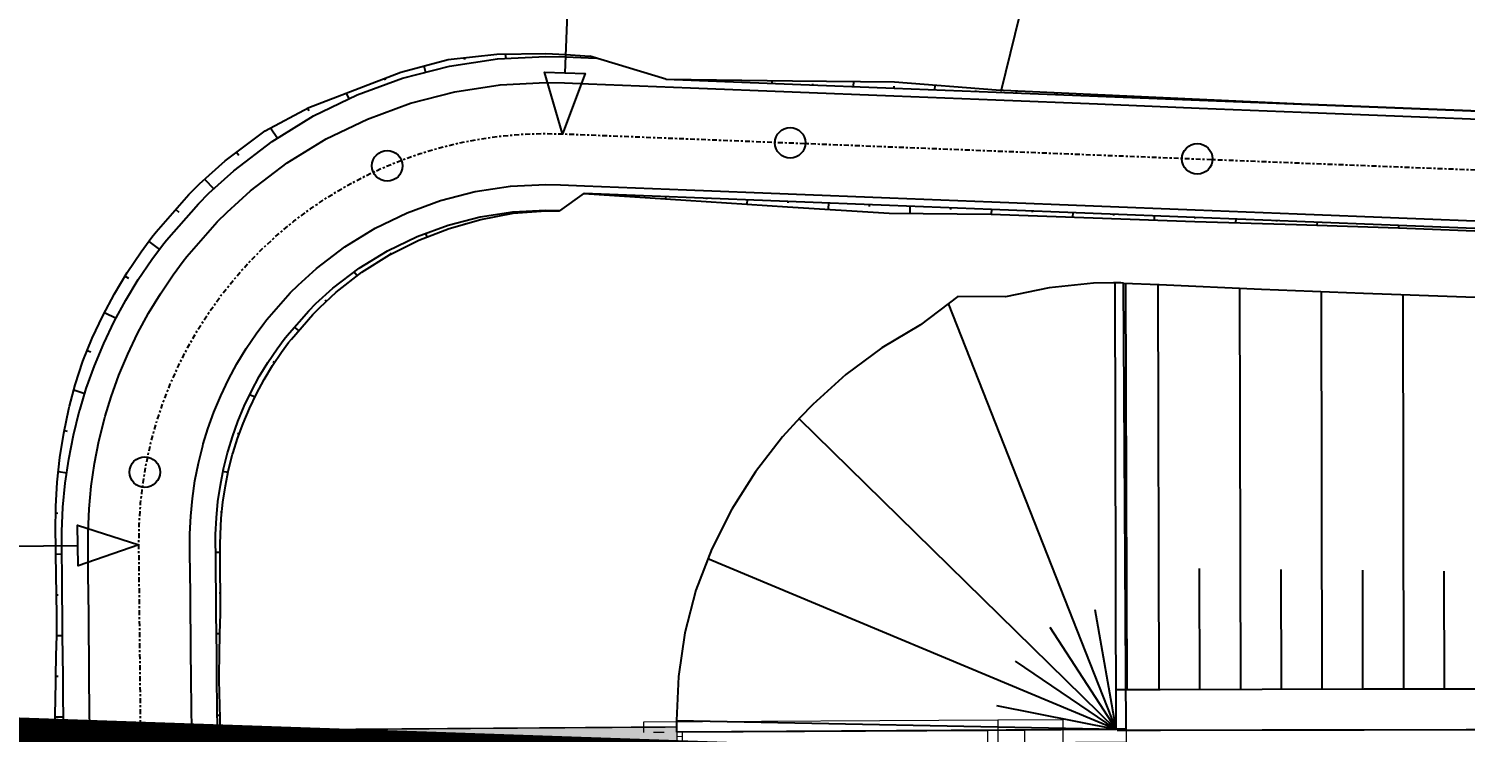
# Model space of a CAD drawing. Header units: metres. Extents: x -4 to 509425, y 7549 to 4732445.
# Drawn here: x 480648.6 to 480719.1, y 4719352.2 to 4719386.7 of the extents above; entities that cross this region are included whole.
import ezdxf
from ezdxf import colors
from ezdxf.entities.mleader import LeaderData, LeaderLine
from ezdxf.math import Vec2, Vec3

# ---------------------------------------------------------------- set-up
doc = ezdxf.new("R2010")
doc.units = ezdxf.units.M
doc.header["$LTSCALE"] = 0.01
doc.header["$MEASUREMENT"] = 0
doc.linetypes.add('322308300149-PRV-PLA-PT-URB-220600-XREF_VIALES_1000$0$ACAD_ISO04W100', pattern=[30, 24, -3, 0, -3])
for name, color, linetype in [('----tav posible trazado', 50, 'Continuous'), ('322308300149-PRV-PLA-PT-EST-221000-XREF_ESTRUC_1000$0$C-XREF', 7, 'Continuous'), ('322308300149-PRV-PLA-PT-TRA-220201-XREF_PLANTA_1000$0$C-RAIL-EXPL', 7, 'Continuous'), ('322308300149-PRV-PLA-PT-URB-220600-XREF_VIALES_1000$0$C-ROAD-LANE', 4, 'Continuous'), ('322308300149-PRV-PLA-PT-URB-220600-XREF_VIALES_1000$0$C-ROAD-TEXT-INFO-H030 CE-MI-214_5', 6, 'Continuous'), ('322308300149-PRV-PLA-PT-URB-220600-XREF_VIALES_1000$0$G-ANNO-TEXT-01', 2, 'Continuous'), ('322308300149-PRV-PLA-PT-URB-220603-XREF_TXT_VIALES_1000$0$G-ANNO-TEXT-CAMINOS', 2, 'Continuous')]:
    doc.layers.add(name, color=color, linetype=linetype)
for name, color, linetype, lineweight in [('322308300149-PRV-PLA-PT-EST-221000-XREF_ESTRUC_1000$0$A-GENM', 9, 'Continuous', 9), ('322308300149-PRV-PLA-PT-EST-221000-XREF_ESTRUC_1000$0$A-WALL', 9, 'Continuous', 9), ('322308300149-PRV-PLA-PT-EST-221000-XREF_ESTRUC_1000$0$S-BRDG-ABUT', 9, 'Continuous', 9), ('322308300149-PRV-PLA-PT-EST-221000-XREF_ESTRUC_1000$0$S-FNDN', 9, 'Continuous', 9), ('322308300149-PRV-PLA-PT-EST-221000-XREF_ESTRUC_1000$0$S-FNDN-HDLN', 9, 'Continuous', 9)]:
    doc.layers.add(name, color=color, linetype=linetype, lineweight=lineweight)
for name, color, linetype, lineweight, true_color in [('322308300149-PRV-PLA-PT-EST-221000-XREF_ESTRUC_1000$0$C-RAIL-HACH-VIADUCT', 7, 'Continuous', 9, 0xd6d6d6), ('322308300149-PRV-PLA-PT-URB-220600-XREF_VIALES_1000$0$C-ROAD-SLOP-CUTT-CAMINOS', 7, 'Continuous', 13, 0xff1f1f), ('322308300149-PRV-PLA-PT-URB-220600-XREF_VIALES_1000$0$C-ROAD-SLOP-FILL-CAMINOS', 7, 'Continuous', 13, 0x2eb800)]:
    doc.layers.add(name, color=color, linetype=linetype, lineweight=lineweight, true_color=true_color)
for name, color, linetype, true_color in [('322308300149-PRV-PLA-PT-TRA-220201-XREF_PLANTA_1000$0$C-RAIL-SLOP-FILL', 7, 'Continuous', 0x2eb800), ('322308300149-PRV-PLA-PT-URB-220600-XREF_VIALES_1000$0$C-ROAD-CNTR-CAMINOS', 1, '322308300149-PRV-PLA-PT-URB-220600-XREF_VIALES_1000$0$ACAD_ISO04W100', 0xff0000), ('322308300149-PRV-PLA-PT-URB-220600-XREF_VIALES_1000$0$C-ROAD-TEXT-CNPK-CAMINOS-ENLACE', 1, 'Continuous', 0xff0000)]:
    doc.layers.add(name, color=color, linetype=linetype, true_color=true_color)
doc.styles.add('322308300149-PRV-PLA-PT-URB-220600-XREF_VIALES_1000$0$TYPSA_Arial_4.0mm', font='arial.ttf', dxfattribs={"height": 4})
doc.styles.add('322308300149-PRV-PLA-PT-URB-220603-XREF_TXT_VIALES_1000$0$TYPSA_Arial_4.0mm', font='arial.ttf', dxfattribs={"height": 4})

# ---------------------------------------------------------------- blocks, each defined once
blk = doc.blocks.new('322308300149-PRV-PLA-PT-EST-221000-XREF_ESTRUC_1000$0$Component_A-E-1-E-2 _0_ - Component_A-E-1-E-2 _0_-4894398-Planta 2D SE')
at = {"layer": '322308300149-PRV-PLA-PT-EST-221000-XREF_ESTRUC_1000$0$A-GENM'}
blk.add_open_spline([(13977.273, 3503.088), (14001.916, 3505.26), (14051.225, 3509.352), (14125.246, 3514.733), (14186.973, 3518.586), (14236.376, 3521.29), (14273.438, 3523.129), (14310.508, 3524.777), (14347.585, 3526.237), (14384.669, 3527.506), (14415.576, 3528.406), (14440.304, 3529.031), (14458.851, 3529.453), (14477.399, 3529.827), (14492.856, 3530.099), (14505.222, 3530.293), (14514.497, 3530.427), (14523.772, 3530.549), (14531.501, 3530.64), (14537.684, 3530.708), (14542.321, 3530.755), (14546.959, 3530.8), (14551.596, 3530.841), (14556.234, 3530.88), (14560.871, 3530.916), (14565.509, 3530.949), (14568.6, 3530.968), (14570.146, 3530.978)], degree=3, knots=[0, 0, 0, 0, 0.125, 0.25, 0.375, 0.4375, 0.5, 0.5625, 0.625, 0.6875, 0.75, 0.78125, 0.8125, 0.84375, 0.875, 0.890625, 0.90625, 0.921875, 0.9375, 0.945312, 0.953125, 0.960938, 0.96875, 0.976562, 0.984375, 0.992188, 1, 1, 1, 1], dxfattribs=at)
blk = doc.blocks.new('322308300149-PRV-PLA-PT-EST-221000-XREF_ESTRUC_1000$0$SOFISTiK_Generic_Abutment-MOVIL_ED2 - 15 metros-5294072-Planta 2D SE')
at = {"layer": '322308300149-PRV-PLA-PT-EST-221000-XREF_ESTRUC_1000$0$S-BRDG-ABUT'}
for p, q in [((-16.3, 7), (-16.3, 7.5)), ((1.1, 7.5), (-16.3, 7.5)), ((1.1, 7.001), (1.1, 7.5)), ((-22.6, 6.4), (-22.6, 7)), ((-17.6, 7), (-22.6, 7)), ((-22.6, 6.4), (-17.6, 6.4)), ((-16.3, -6.4), (-16.3, 6.4)), ((-0.8, 7), (-15.8, 7)), ((-15.8, 7), (-15.8, 0)), ((-0.8, 7), (-15.8, 7)), ((-15.8, 7), (-15.8, 0)), ((-0.549, 7), (-0.8, 7)), ((-0.8, 0), (-0.8, 7)), ((-0.8, 0), (-0.8, 7)), ((-0.8, 6.8), (-0.549, 6.8)), ((-0.8, 6.4), (-0.55, 6.4)), ((-0.55, 6.4), (-0.8, 6.4)), ((-0.8, 0), (-15.8, 0)), ((-15.8, 0), (-15.8, -7)), ((-0.8, 0), (-15.8, 0)), ((-15.8, 0), (-15.8, -7)), ((-0.8, -7), (-0.8, 0)), ((-0.8, -7), (-0.8, 0)), ((-22.6, -7), (-22.6, -6.4)), ((-17.6, -6.4), (-22.6, -6.4)), ((-22.6, -7), (-17.6, -7)), ((-16.3, -7.5), (-16.3, -7)), ((-0.8, -7), (-15.8, -7)), ((-0.8, -7), (-15.8, -7)), ((-0.55, -6.4), (-0.8, -6.4)), ((-0.8, -6.4), (-0.55, -6.4)), ((-0.551, -6.8), (-0.8, -6.8)), ((-0.8, -7), (-0.551, -7)), ((0.09, -7), (0.6, -7)), ((1.1, -7.5), (1.1, -6.999)), ((-16.3, -7.5), (1.1, -7.5))]:
    blk.add_line(p, q, dxfattribs=at)
blk = doc.blocks.new('322308300149-PRV-PLA-PT-EST-221000-XREF_ESTRUC_1000$0$A$C60195980')
at = {"layer": '322308300149-PRV-PLA-PT-EST-221000-XREF_ESTRUC_1000$0$A-WALL'}
for p, q in [((480695.631, 4719352.298), (480697.431, 4719352.309)), ((480697.431, 4719352.309), (480697.434, 4719351.709))]:
    blk.add_line(p, q, dxfattribs=at)
at = {"layer": '322308300149-PRV-PLA-PT-EST-221000-XREF_ESTRUC_1000$0$S-FNDN'}
for p, q in [((480699.328, 4719352.821), (480696.128, 4719352.801)), ((480696.128, 4719352.801), (480696.131, 4719352.301)), ((480699.331, 4719352.321), (480699.328, 4719352.821))]:
    blk.add_line(p, q, dxfattribs=at)
at = {"layer": '322308300149-PRV-PLA-PT-EST-221000-XREF_ESTRUC_1000$0$S-FNDN-HDLN'}
for p, q in [((480696.131, 4719352.301), (480696.135, 4719351.701)), ((480699.334, 4719351.721), (480699.331, 4719352.321))]:
    blk.add_line(p, q, dxfattribs=at)
at = {"layer": '322308300149-PRV-PLA-PT-EST-221000-XREF_ESTRUC_1000$0$A-GENM'}
blk.add_blockref('322308300149-PRV-PLA-PT-EST-221000-XREF_ESTRUC_1000$0$Component_A-E-1-E-2 _0_ - Component_A-E-1-E-2 _0_-4894398-Planta 2D SE', (466110.234, 4715821.488), dxfattribs=at)
at = {"layer": '322308300149-PRV-PLA-PT-EST-221000-XREF_ESTRUC_1000$0$S-BRDG-ABUT', "rotation": 180.354105542885}
blk.add_blockref('322308300149-PRV-PLA-PT-EST-221000-XREF_ESTRUC_1000$0$SOFISTiK_Generic_Abutment-MOVIL_ED2 - 15 metros-5294072-Planta 2D SE', (480679.874, 4719345.201), dxfattribs=at)
blk = doc.blocks.new('322308300149-PRV-PLA-PT-URB-220603-XREF_TXT_VIALES_1000$0$_None')
blk = doc.blocks.new('322308300149-PRV-PLA-PT-URB-220600-XREF_VIALES_1000$0$_None')

msp = doc.modelspace()

# ---------------------------------------------------------------- hatches: boundary and pattern name
at = {"layer": '322308300149-PRV-PLA-PT-EST-221000-XREF_ESTRUC_1000$0$C-RAIL-HACH-VIADUCT'}
h = msp.add_hatch(color=256, dxfattribs=at)
h.dxf.hatch_style = 1
h.paths.add_polyline_path([(480680.469, 4719337.942), (480680.455, 4719340.154), (480680.38, 4719352.466), (480662.348, 4719352.334), (480649.889, 4719352.178), (480644.791, 4719352.162), (480634.791, 4719352.045), (480612.476, 4719351.734), (480594.746, 4719351.438), (480584.748, 4719351.252), (480560.791, 4719350.751), (480544.707, 4719350.37), (480534.711, 4719350.115), (480515.007, 4719349.572), (480494.677, 4719348.956), (480484.683, 4719348.632), (480459.314, 4719347.748), (480444.658, 4719347.197), (480434.666, 4719346.804), (480414.304, 4719345.961), (480394.653, 4719345.094), (480384.663, 4719344.632), (480361.682, 4719343.517), (480350.084, 4719342.927), (480346.444, 4719342.738), (480336.776, 4719342.227), (480320.068, 4719341.314), (480295.365, 4719339.892), (480284.48, 4719339.239), (480274.817, 4719338.645), (480259.396, 4719337.671), (480239.496, 4719336.365), (480233.828, 4719335.983), (480229.947, 4719335.719), (480200.786, 4719333.667), (480183.904, 4719332.425), (480180.025, 4719332.134), (480159.191, 4719330.536), (480146.388, 4719329.524), (480132.934, 4719328.436), (480122.968, 4719327.614), (480087.507, 4719324.576), (480088.782, 4719310.108), (480101.457, 4719311.214), (480120.523, 4719312.835), (480124.162, 4719313.139), (480134.128, 4719313.961), (480157.682, 4719315.849), (480172.884, 4719317.027), (480176.759, 4719317.322), (480209.446, 4719319.727), (480222.701, 4719320.66), (480226.578, 4719320.929), (480249.803, 4719322.492), (480271.853, 4719323.907), (480281.496, 4719324.505), (480296.983, 4719325.438), (480308.249, 4719326.095), (480326.915, 4719327.146), (480333.686, 4719327.515), (480343.333, 4719328.031), (480358.811, 4719328.83), (480380.553, 4719329.897), (480385.334, 4719330.123), (480395.323, 4719330.585), (480412.747, 4719331.357), (480430.199, 4719332.088), (480435.236, 4719332.291), (480445.229, 4719332.684), (480455.872, 4719333.087), (480479.654, 4719333.931), (480485.153, 4719334.115), (480495.148, 4719334.439), (480518.241, 4719335.134), (480531.541, 4719335.501), (480535.081, 4719335.595), (480545.078, 4719335.85), (480564.398, 4719336.303), (480582.434, 4719336.68), (480585.018, 4719336.73), (480595.016, 4719336.916), (480610.783, 4719337.181), (480622.887, 4719337.362), (480634.961, 4719337.521), (480644.961, 4719337.638), (480658.268, 4719337.773)])

# ---------------------------------------------------------------- linework, layer by layer
at = {"layer": '----tav posible trazado', "const_width": 2}
msp.add_lwpolyline([(493126.297, 4722566.687), (489089.768, 4719983.412), (487391.991, 4719524.721), (486385.747, 4719333.899), (484807.586, 4719492.276), (483449.21, 4719303.957), (482224.131, 4719297.677), (480281.462, 4719364.551), (479800.807, 4719478.806), (478248.851, 4719057.394), (477438.206, 4718935.458)], dxfattribs=at)
at = {"layer": '322308300149-PRV-PLA-PT-EST-221000-XREF_ESTRUC_1000$0$C-RAIL-HACH-VIADUCT', "flags": 128}
msp.add_lwpolyline([(480644.961, 4719337.638), (480658.268, 4719337.773), (480680.469, 4719337.942), (480680.455, 4719340.154), (480680.38, 4719352.466), (480662.348, 4719352.334), (480649.889, 4719352.178), (480644.791, 4719352.162)], dxfattribs=at)
at = {"layer": '322308300149-PRV-PLA-PT-TRA-220201-XREF_PLANTA_1000$0$C-RAIL-EXPL', "lineweight": -3, "flags": 128}
for points in [[(480701.935, 4719354.303), (480704.099, 4719354.31), (480709.105, 4719354.323), (480714.111, 4719354.332), (480719.117, 4719354.337), (480724.123, 4719354.339), (480729.13, 4719354.338), (480734.136, 4719354.333), (480739.142, 4719354.325), (480744.148, 4719354.313), (480749.154, 4719354.298), (480754.161, 4719354.279), (480759.167, 4719354.257), (480764.173, 4719354.232), (480769.179, 4719354.203), (480774.185, 4719354.17), (480779.191, 4719354.135), (480784.197, 4719354.095), (480789.203, 4719354.053), (480794.209, 4719354.006), (480799.215, 4719353.957), (480804.221, 4719353.903), (480809.227, 4719353.847), (480814.233, 4719353.787)], [(480701.935, 4719354.303), (480704.099, 4719354.31), (480709.105, 4719354.323), (480714.111, 4719354.332), (480719.117, 4719354.337), (480724.123, 4719354.339), (480729.13, 4719354.338), (480734.136, 4719354.333), (480739.142, 4719354.325), (480744.148, 4719354.313), (480749.154, 4719354.298), (480754.161, 4719354.279), (480759.167, 4719354.257), (480764.173, 4719354.232), (480769.179, 4719354.203), (480774.185, 4719354.17), (480779.191, 4719354.135), (480784.197, 4719354.095), (480789.203, 4719354.053), (480794.209, 4719354.006), (480799.215, 4719353.957), (480804.221, 4719353.903), (480809.227, 4719353.847), (480814.233, 4719353.787)], [(480701.98, 4719352.303), (480704.104, 4719352.31), (480709.109, 4719352.323), (480714.114, 4719352.332), (480719.119, 4719352.337), (480724.124, 4719352.339), (480729.128, 4719352.338), (480734.133, 4719352.333), (480739.138, 4719352.325), (480744.143, 4719352.313), (480749.148, 4719352.298), (480754.152, 4719352.279), (480759.157, 4719352.257), (480764.162, 4719352.232), (480769.167, 4719352.203), (480774.171, 4719352.171), (480779.176, 4719352.135), (480784.181, 4719352.095), (480789.185, 4719352.053), (480794.19, 4719352.006), (480799.195, 4719351.957), (480804.199, 4719351.904), (480809.204, 4719351.847), (480814.208, 4719351.787)], [(480701.98, 4719352.303), (480704.104, 4719352.31), (480709.109, 4719352.323), (480714.114, 4719352.332), (480719.119, 4719352.337), (480724.124, 4719352.339), (480729.128, 4719352.338), (480734.133, 4719352.333), (480739.138, 4719352.325), (480744.143, 4719352.313), (480749.148, 4719352.298), (480754.152, 4719352.279), (480759.157, 4719352.257), (480764.162, 4719352.232), (480769.167, 4719352.203), (480774.171, 4719352.171), (480779.176, 4719352.135), (480784.181, 4719352.095), (480789.185, 4719352.053), (480794.19, 4719352.006), (480799.195, 4719351.957), (480804.199, 4719351.904), (480809.204, 4719351.847), (480814.208, 4719351.787)]]:
    msp.add_lwpolyline(points, dxfattribs=at)
at = {"layer": '322308300149-PRV-PLA-PT-TRA-220201-XREF_PLANTA_1000$0$C-RAIL-SLOP-FILL', "lineweight": -3}
for p, q in [((480701.941, 4719352.352), (480701.88, 4719374.276)), ((480701.941, 4719352.352), (480701.88, 4719374.276)), ((480702.477, 4719354.305), (480702.416, 4719374.261)), ((480702.477, 4719354.305), (480702.416, 4719374.261)), ((480704.049, 4719354.31), (480703.992, 4719374.2)), ((480704.049, 4719354.31), (480703.992, 4719374.2)), ((480708.049, 4719354.32), (480708.004, 4719374.009)), ((480708.049, 4719354.32), (480708.004, 4719374.009)), ((480701.937, 4719352.352), (480693.709, 4719373.25)), ((480701.937, 4719352.352), (480693.709, 4719373.25)), ((480712.049, 4719354.328), (480712.015, 4719373.849)), ((480712.049, 4719354.328), (480712.015, 4719373.849)), ((480716.049, 4719354.334), (480716.026, 4719373.7)), ((480716.049, 4719354.334), (480716.026, 4719373.7)), ((480701.933, 4719352.349), (480686.372, 4719367.599)), ((480701.933, 4719352.349), (480686.372, 4719367.599)), ((480701.931, 4719352.346), (480681.895, 4719360.717)), ((480701.931, 4719352.346), (480681.895, 4719360.717)), ((480706.049, 4719354.315), (480706.034, 4719360.252)), ((480706.049, 4719354.315), (480706.034, 4719360.252)), ((480710.049, 4719354.324), (480710.037, 4719360.204)), ((480710.049, 4719354.324), (480710.037, 4719360.204)), ((480714.049, 4719354.331), (480714.04, 4719360.164)), ((480714.049, 4719354.331), (480714.04, 4719360.164)), ((480718.049, 4719354.336), (480718.044, 4719360.123)), ((480718.049, 4719354.336), (480718.044, 4719360.123)), ((480701.939, 4719352.352), (480700.9, 4719358.222)), ((480701.939, 4719352.352), (480700.9, 4719358.222)), ((480701.935, 4719352.351), (480698.693, 4719357.353)), ((480701.935, 4719352.351), (480698.693, 4719357.353)), ((480701.932, 4719352.348), (480696.998, 4719355.692)), ((480701.932, 4719352.348), (480696.998, 4719355.692)), ((480701.931, 4719352.344), (480696.084, 4719353.503)), ((480701.931, 4719352.344), (480696.084, 4719353.503)), ((480701.931, 4719352.342), (480680.348, 4719352.763)), ((480701.931, 4719352.342), (480680.348, 4719352.763))]:
    msp.add_line(p, q, dxfattribs=at)
at = {"layer": '322308300149-PRV-PLA-PT-TRA-220201-XREF_PLANTA_1000$0$C-RAIL-SLOP-FILL', "lineweight": -3, "flags": 128}
for points in [[(480702.299, 4719374.262), (480702.269, 4719374.263), (480702.169, 4719374.266), (480702.069, 4719374.27), (480701.969, 4719374.273), (480701.869, 4719374.277), (480701.805, 4719374.279), (480700.828, 4719374.25), (480698.647, 4719374.028), (480696.499, 4719373.588), (480694.166, 4719373.593), (480692.325, 4719372.212), (480690.433, 4719371.081), (480688.67, 4719369.773), (480687.049, 4719368.304), (480686.43, 4719367.663), (480685.562, 4719366.709), (480684.226, 4719364.991), (480683.064, 4719363.152), (480682.087, 4719361.21), (480681.302, 4719359.183), (480680.76, 4719357.08), (480680.447, 4719354.936), (480680.347, 4719352.776), (480680.357, 4719352.209), (480680.357, 4719352.208)], [(480702.299, 4719374.262), (480702.269, 4719374.263), (480702.169, 4719374.266), (480702.069, 4719374.27), (480701.969, 4719374.273), (480701.869, 4719374.277), (480701.805, 4719374.279), (480700.828, 4719374.25), (480698.647, 4719374.028), (480696.499, 4719373.588), (480694.166, 4719373.593), (480692.325, 4719372.212), (480690.433, 4719371.081), (480688.67, 4719369.773), (480687.049, 4719368.304), (480686.43, 4719367.663), (480685.562, 4719366.709), (480684.226, 4719364.991), (480683.064, 4719363.152), (480682.087, 4719361.21), (480681.302, 4719359.183), (480680.76, 4719357.08), (480680.447, 4719354.936), (480680.347, 4719352.776), (480680.357, 4719352.209), (480680.357, 4719352.208)], [(480702.434, 4719352.355), (480702.299, 4719374.262)], [(480702.299, 4719374.262), (480704.042, 4719374.198), (480709.063, 4719373.958), (480714.083, 4719373.772), (480719.102, 4719373.586), (480724.122, 4719373.438), (480729.141, 4719373.286), (480734.16, 4719373.131), (480739.179, 4719372.972), (480744.198, 4719372.81), (480749.216, 4719372.645), (480754.234, 4719372.484), (480759.253, 4719372.321), (480764.27, 4719372.155), (480769.288, 4719371.985), (480774.305, 4719371.809), (480779.322, 4719371.618), (480784.339, 4719371.404), (480789.355, 4719371.129), (480794.37, 4719370.823), (480799.385, 4719370.513), (480804.4, 4719370.199), (480809.414, 4719369.882), (480814.427, 4719369.562)], [(480702.434, 4719352.355), (480702.299, 4719374.262)], [(480702.299, 4719374.262), (480704.042, 4719374.198), (480709.063, 4719373.958), (480714.083, 4719373.772), (480719.102, 4719373.586), (480724.122, 4719373.438), (480729.141, 4719373.286), (480734.16, 4719373.131), (480739.179, 4719372.972), (480744.198, 4719372.81), (480749.216, 4719372.645), (480754.234, 4719372.484), (480759.253, 4719372.321), (480764.27, 4719372.155), (480769.288, 4719371.985), (480774.305, 4719371.809), (480779.322, 4719371.618), (480784.339, 4719371.404), (480789.355, 4719371.129), (480794.37, 4719370.823), (480799.385, 4719370.513), (480804.4, 4719370.199), (480809.414, 4719369.882), (480814.427, 4719369.562)], [(480701.931, 4719352.342), (480680.357, 4719352.208)], [(480701.931, 4719352.342), (480680.357, 4719352.208)], [(480701.941, 4719352.352), (480701.94, 4719352.352), (480701.939, 4719352.352), (480701.938, 4719352.352), (480701.937, 4719352.352), (480701.936, 4719352.351), (480701.935, 4719352.351), (480701.935, 4719352.35), (480701.934, 4719352.35), (480701.934, 4719352.349), (480701.933, 4719352.349), (480701.933, 4719352.348), (480701.932, 4719352.347), (480701.932, 4719352.346), (480701.931, 4719352.345), (480701.931, 4719352.345), (480701.931, 4719352.344), (480701.931, 4719352.343), (480701.931, 4719352.342), (480701.931, 4719352.342)], [(480701.941, 4719352.352), (480701.94, 4719352.352), (480701.939, 4719352.352), (480701.938, 4719352.352), (480701.937, 4719352.352), (480701.936, 4719352.351), (480701.935, 4719352.351), (480701.935, 4719352.35), (480701.934, 4719352.35), (480701.934, 4719352.349), (480701.933, 4719352.349), (480701.933, 4719352.348), (480701.932, 4719352.347), (480701.932, 4719352.346), (480701.931, 4719352.345), (480701.931, 4719352.345), (480701.931, 4719352.344), (480701.931, 4719352.343), (480701.931, 4719352.342), (480701.931, 4719352.342)], [(480702.434, 4719352.355), (480702.404, 4719352.355), (480702.304, 4719352.355), (480702.204, 4719352.354), (480702.104, 4719352.353), (480702.004, 4719352.353), (480701.941, 4719352.352)], [(480702.434, 4719352.355), (480702.404, 4719352.355), (480702.304, 4719352.355), (480702.204, 4719352.354), (480702.104, 4719352.353), (480702.004, 4719352.353), (480701.941, 4719352.352)]]:
    msp.add_lwpolyline(points, dxfattribs=at)
at = {"layer": '322308300149-PRV-PLA-PT-URB-220600-XREF_VIALES_1000$0$C-ROAD-LANE', "lineweight": -3, "flags": 128}
msp.add_lwpolyline([(480656.555, 4719352.262), (480656.53, 4719354.75), (480656.528, 4719355.02), (480656.518, 4719356.02), (480656.508, 4719357.02), (480656.499, 4719358.02), (480656.489, 4719359.02), (480656.479, 4719360.02), (480656.469, 4719361.02), (480656.465, 4719361.432), (480656.468, 4719361.946), (480656.507, 4719362.82), (480656.59, 4719363.691), (480656.716, 4719364.557), (480656.885, 4719365.415), (480657.097, 4719366.264), (480657.124, 4719366.36), (480657.351, 4719367.101), (480657.646, 4719367.925), (480657.983, 4719368.732), (480658.359, 4719369.522), (480658.774, 4719370.292), (480659.228, 4719371.041), (480659.718, 4719371.765), (480660.098, 4719372.278), (480660.244, 4719372.465), (480661.397, 4719373.78), (480661.775, 4719374.159), (480662.675, 4719374.974), (480664.066, 4719376.034), (480665.557, 4719376.95), (480667.131, 4719377.713), (480668.773, 4719378.315), (480670.468, 4719378.75), (480672.197, 4719379.013), (480673.944, 4719379.103), (480674.654, 4719379.089), (480675.842, 4719379.042), (480680.838, 4719378.845), (480685.834, 4719378.648), (480690.83, 4719378.451), (480695.826, 4719378.254), (480700.822, 4719378.057), (480705.818, 4719377.86), (480710.814, 4719377.663), (480715.81, 4719377.466), (480720.807, 4719377.269)], dxfattribs=at)
at = {"layer": '322308300149-PRV-PLA-PT-URB-220600-XREF_VIALES_1000$0$C-ROAD-SLOP-CUTT-CAMINOS', "lineweight": -3, "flags": 128}
for points in [[(480649.838, 4719352.205), (480649.887, 4719354.685), (480649.892, 4719354.955), (480649.911, 4719355.955), (480649.93, 4719356.956), (480649.932, 4719357.956), (480649.917, 4719358.956), (480649.902, 4719359.956), (480649.885, 4719360.955), (480649.879, 4719361.368), (480649.864, 4719362.076), (480649.88, 4719363.282), (480649.955, 4719364.489), (480650.088, 4719365.692), (480650.28, 4719366.89), (480650.531, 4719368.079), (480650.563, 4719368.213), (480650.84, 4719369.256), (480651.21, 4719370.419), (480651.673, 4719371.548), (480652.192, 4719372.652), (480652.767, 4719373.729), (480653.395, 4719374.776), (480654.076, 4719375.79), (480654.605, 4719376.508), (480654.807, 4719376.769), (480656.415, 4719378.608), (480656.943, 4719379.137), (480658.204, 4719380.27), (480660.159, 4719381.732), (480662.309, 4719382.879), (480664.571, 4719383.749), (480666.816, 4719384.617), (480669.145, 4719385.235), (480671.539, 4719385.495), (480673.937, 4719385.528), (480674.906, 4719385.483), (480676.093, 4719385.406)], [(480650.268, 4719352.209), (480650.244, 4719354.688), (480650.241, 4719354.959), (480650.232, 4719355.959), (480650.222, 4719356.959), (480650.212, 4719357.958), (480650.203, 4719358.958), (480650.193, 4719359.958), (480650.183, 4719360.958), (480650.179, 4719361.371), (480650.183, 4719362.069), (480650.236, 4719363.257), (480650.348, 4719364.441), (480650.519, 4719365.618), (480650.749, 4719366.785), (480651.037, 4719367.939), (480651.074, 4719368.069), (480651.383, 4719369.077), (480651.784, 4719370.196), (480652.242, 4719371.294), (480652.753, 4719372.367), (480653.318, 4719373.414), (480653.934, 4719374.431), (480654.6, 4719375.416), (480655.117, 4719376.114), (480655.315, 4719376.367), (480656.882, 4719378.155), (480657.396, 4719378.67), (480658.62, 4719379.778), (480660.511, 4719381.219), (480662.536, 4719382.464), (480664.676, 4719383.501), (480666.909, 4719384.319), (480669.212, 4719384.91), (480671.562, 4719385.268), (480673.937, 4719385.389), (480674.902, 4719385.371), (480676.404, 4719385.311)], [(480669.938, 4719385.321), (480669.953, 4719385.233)], [(480671.951, 4719385.501), (480671.969, 4719385.288)], [(480673.966, 4719385.526), (480673.966, 4719385.485)], [(480675.968, 4719385.414), (480675.965, 4719385.329)], [(480679.836, 4719384.275), (480676.093, 4719385.406)], [(480667.954, 4719384.919), (480668.035, 4719384.607)], [(480666.024, 4719384.311), (480666.054, 4719384.227)], [(480664.136, 4719383.582), (480664.262, 4719383.3)], [(480662.235, 4719382.84), (480662.304, 4719382.714)], [(480660.427, 4719381.875), (480660.762, 4719381.374)], [(480658.758, 4719380.684), (480658.877, 4719380.535)], [(480657.19, 4719379.359), (480657.636, 4719378.887)], [(480675.827, 4719378.678), (480674.604, 4719377.814)], [(480655.773, 4719377.874), (480655.918, 4719377.744)], [(480657.819, 4719352.273), (480657.794, 4719354.762), (480657.792, 4719355.032), (480657.782, 4719356.032), (480657.772, 4719357.032), (480657.763, 4719358.032), (480657.753, 4719359.032), (480657.743, 4719360.032), (480657.733, 4719361.032), (480657.729, 4719361.445), (480657.732, 4719361.921), (480657.768, 4719362.732), (480657.845, 4719363.54), (480657.962, 4719364.343), (480658.119, 4719365.14), (480658.315, 4719365.927), (480658.34, 4719366.016), (480658.551, 4719366.704), (480658.825, 4719367.468), (480659.137, 4719368.217), (480659.486, 4719368.95), (480659.872, 4719369.665), (480660.292, 4719370.359), (480660.747, 4719371.031), (480661.1, 4719371.507), (480661.235, 4719371.68), (480662.304, 4719372.901), (480662.656, 4719373.252), (480663.491, 4719374.008), (480664.781, 4719374.992), (480666.164, 4719375.842), (480667.624, 4719376.549), (480669.148, 4719377.108), (480670.72, 4719377.511), (480672.325, 4719377.756), (480673.946, 4719377.839), (480674.62, 4719377.826)], [(480657.973, 4719352.275), (480657.904, 4719354.763), (480657.909, 4719355.033), (480657.926, 4719356.033), (480657.944, 4719357.034), (480657.962, 4719358.034), (480657.962, 4719359.034), (480657.96, 4719360.034), (480657.958, 4719361.034), (480657.957, 4719361.447), (480657.963, 4719361.917), (480658.005, 4719362.716), (480658.087, 4719363.511), (480658.207, 4719364.301), (480658.367, 4719365.084), (480658.566, 4719365.858), (480658.591, 4719365.945), (480658.803, 4719366.621), (480659.077, 4719367.37), (480659.389, 4719368.105), (480659.733, 4719368.825), (480660.112, 4719369.527), (480660.524, 4719370.211), (480660.97, 4719370.872), (480661.315, 4719371.341), (480661.448, 4719371.512), (480662.494, 4719372.717), (480662.838, 4719373.065), (480663.654, 4719373.815), (480664.915, 4719374.797), (480666.268, 4719375.651), (480667.7, 4719376.371), (480669.2, 4719376.941), (480670.747, 4719377.38), (480672.332, 4719377.686), (480673.946, 4719377.81), (480674.604, 4719377.814)], [(480671.915, 4719377.606), (480671.904, 4719377.691)], [(480673.897, 4719377.806), (480673.897, 4719377.815)], [(480668.11, 4719376.526), (480668.041, 4719376.702)], [(480669.981, 4719377.163), (480669.97, 4719377.208)], [(480654.453, 4719376.301), (480654.968, 4719375.913)], [(480666.327, 4719375.68), (480666.296, 4719375.737)], [(480653.293, 4719374.607), (480653.456, 4719374.505)], [(480664.673, 4719374.608), (480664.534, 4719374.803)], [(480663.155, 4719373.357), (480663.103, 4719373.414)], [(480652.282, 4719372.821), (480652.841, 4719372.531)], [(480661.807, 4719371.926), (480661.603, 4719372.1)], [(480651.429, 4719370.954), (480651.601, 4719370.883)], [(480660.624, 4719370.359), (480660.555, 4719370.404)], [(480650.775, 4719369.012), (480651.31, 4719368.841)], [(480659.651, 4719368.652), (480659.403, 4719368.774)], [(480650.308, 4719367.021), (480650.45, 4719366.989)], [(480658.884, 4719366.843), (480658.809, 4719366.869)], [(480650.012, 4719365.005), (480650.421, 4719364.946)], [(480658.341, 4719364.953), (480658.092, 4719365.006)], [(480649.876, 4719362.977), (480649.98, 4719362.971)], [(480658.035, 4719363.009), (480657.963, 4719363.015)], [(480649.885, 4719360.955), (480650.183, 4719360.958)], [(480657.958, 4719361.034), (480657.733, 4719361.032)], [(480649.917, 4719358.956), (480650.003, 4719358.956)], [(480657.962, 4719359.034), (480657.899, 4719359.033)], [(480649.93, 4719356.956), (480650.222, 4719356.959)], [(480657.944, 4719357.034), (480657.772, 4719357.032)], [(480649.892, 4719354.955), (480649.997, 4719354.956)], [(480657.909, 4719355.033), (480657.874, 4719355.033)], [(480649.852, 4719352.955), (480650.261, 4719352.959)], [(480657.952, 4719353.034), (480657.811, 4719353.032)]]:
    msp.add_lwpolyline(points, dxfattribs=at)
at = {"layer": '322308300149-PRV-PLA-PT-URB-220600-XREF_VIALES_1000$0$C-ROAD-SLOP-FILL-CAMINOS', "lineweight": -3, "flags": 128}
for points in [[(480681.05, 4719384.228), (480681.051, 4719384.26)], [(480683.048, 4719384.149), (480683.049, 4719384.175)], [(480685.047, 4719384.07), (480685.052, 4719384.21)], [(480687.045, 4719383.991), (480687.048, 4719384.049)], [(480689.044, 4719383.912), (480689.053, 4719384.159)], [(480691.042, 4719383.833), (480691.046, 4719383.924)], [(480693.041, 4719383.755), (480693.049, 4719383.98)], [(480695.039, 4719383.676), (480695.041, 4719383.721)], [(480675.8, 4719378.659), (480680.817, 4719378.327), (480685.809, 4719378.009), (480690.8, 4719377.699), (480695.802, 4719377.64), (480700.799, 4719377.463), (480705.796, 4719377.285), (480710.794, 4719377.141), (480715.791, 4719376.967), (480720.787, 4719376.769)], [(480675.827, 4719378.678), (480675.826, 4719378.657)], [(480675.827, 4719378.678), (480680.823, 4719378.481), (480685.819, 4719378.284), (480690.816, 4719378.087), (480695.812, 4719377.89), (480700.808, 4719377.693), (480705.804, 4719377.496), (480710.8, 4719377.299), (480715.796, 4719377.102), (480720.792, 4719376.905)], [(480677.826, 4719378.6), (480677.825, 4719378.577)], [(480679.824, 4719378.521), (480679.819, 4719378.393)], [(480681.822, 4719378.442), (480681.82, 4719378.388)], [(480683.821, 4719378.363), (480683.812, 4719378.136)], [(480685.819, 4719378.284), (480685.816, 4719378.202)], [(480687.818, 4719378.205), (480687.805, 4719377.885)], [(480689.816, 4719378.127), (480689.812, 4719378.017)], [(480691.815, 4719378.048), (480691.801, 4719377.687)], [(480693.813, 4719377.969), (480693.81, 4719377.877)], [(480695.812, 4719377.89), (480695.802, 4719377.64)], [(480697.81, 4719377.811), (480697.807, 4719377.739)], [(480699.809, 4719377.732), (480699.799, 4719377.498)], [(480701.807, 4719377.654), (480701.804, 4719377.586)], [(480703.805, 4719377.575), (480703.797, 4719377.356)], [(480705.804, 4719377.496), (480705.801, 4719377.433)], [(480707.802, 4719377.417), (480707.795, 4719377.227)], [(480709.801, 4719377.338), (480709.799, 4719377.288)], [(480711.799, 4719377.26), (480711.793, 4719377.106)], [(480713.798, 4719377.181), (480713.796, 4719377.138)], [(480715.796, 4719377.102), (480715.791, 4719376.967)], [(480717.795, 4719377.023), (480717.793, 4719376.983)]]:
    msp.add_lwpolyline(points, dxfattribs=at)
at = {"layer": '322308300149-PRV-PLA-PT-URB-220600-XREF_VIALES_1000$0$C-ROAD-TEXT-CNPK-CAMINOS-ENLACE'}
for centre in [(480685.932, 4719381.146), (480666.155, 4719380.015), (480654.252, 4719364.979)]:
    msp.add_circle(centre, 0.75, dxfattribs=at)
at = {"layer": '322308300149-PRV-PLA-PT-URB-220600-XREF_VIALES_1000$0$C-ROAD-TEXT-INFO-H030 CE-MI-214_5', "lineweight": -3, "flags": 128}
for points in [[(480676.723, 4719431.548), (480674.871, 4719384.585), (480675.87, 4719384.545), (480674.753, 4719381.587), (480673.872, 4719384.624), (480674.871, 4719384.585)], [(480603.968, 4719360.921), (480650.966, 4719361.379), (480650.956, 4719362.379), (480653.965, 4719361.408), (480650.975, 4719360.379), (480650.966, 4719361.379)]]:
    msp.add_lwpolyline(points, dxfattribs=at)

# ---------------------------------------------------------------- block references
at = {"layer": '322308300149-PRV-PLA-PT-EST-221000-XREF_ESTRUC_1000$0$C-XREF'}
msp.add_blockref('322308300149-PRV-PLA-PT-EST-221000-XREF_ESTRUC_1000$0$A$C60195980', (0, 0), dxfattribs=at)

# ---------------------------------------------------------------- next in the draw order: leaders
at = {"layer": '322308300149-PRV-PLA-PT-URB-220603-XREF_TXT_VIALES_1000$0$G-ANNO-TEXT-CAMINOS', "linetype": 'Continuous'}
ml = msp.add_multileader_mtext('Standard', dxfattribs=at)
ml.set_content('{\\C256;CAMINO DE ENLACE\\PMARGEN IZQUIERDO 214+500}', color=2, style='322308300149-PRV-PLA-PT-URB-220603-XREF_TXT_VIALES_1000$0$TYPSA_Arial_4.0mm')
ml.set_leader_properties(color=3, linetype='ByLayer', lineweight=-1)
ml.set_arrow_properties(name='322308300149-PRV-PLA-PT-URB-220603-XREF_TXT_VIALES_1000$0$_None')
ml.build(insert=Vec2(0, 0))
ml.multileader.update_dxf_attribs({"has_text_frame": 1, "text_left_attachment_type": 2, "text_right_attachment_type": 2, "dogleg_length": 3, "arrow_head_size": 3})
ctx = ml.context
ctx.base_point, ctx.arrow_head_size, ctx.landing_gap_size, ctx.plane_origin, ctx.plane_x_axis, ctx.plane_y_axis = Vec3(480707.597, 4719417.302), 3, 1.5, Vec3(480925.964, 4719604.389), Vec3(0.999999, 0.001461), Vec3(-0.001461, 0.999999)
ctx.left_attachment, ctx.right_attachment = 2, 2
notes = []
notes.append((ctx, [(0, (1, 1, 0), (480704.597, 4719417.298), (0.999999, 0.001461), 3, [(0, [(480695.563, 4719380.766)], 0, [])])]))
ctx.mtext.insert, ctx.mtext.text_direction, ctx.mtext.rotation, ctx.mtext.width, ctx.mtext.flow_direction = Vec3(480709.089, 4719422.864), Vec3(0.999999, 0.001461), 0.001461, 81.0338, 5
ctx.mtext.has_bg_fill, ctx.mtext.bg_color, ctx.mtext.bg_scale_factor, ctx.mtext.bg_transparency, ctx.mtext.use_window_bg_color = 1, -1027028792, 1.5, 0, 1
for ctx, leaders in notes:
    for number, flags, end, landing, length, lines in leaders:
        leader = LeaderData()
        leader.index, (leader.has_last_leader_line, leader.has_dogleg_vector, leader.attachment_direction) = number, flags
        leader.last_leader_point, leader.dogleg_vector, leader.dogleg_length = Vec3(end), Vec3(landing), length
        for number, points, colour, breaks in lines:
            line = LeaderLine()
            line.index, line.vertices, line.color, line.breaks = number, Vec3.list(points), colors.encode_raw_color(colour), breaks
            leader.lines.append(line)
        ctx.leaders.append(leader)

# ---------------------------------------------------------------- next in the draw order: linework, layer by layer
at = {"layer": '322308300149-PRV-PLA-PT-URB-220600-XREF_VIALES_1000$0$C-ROAD-CNTR-CAMINOS', "lineweight": -3, "flags": 128}
msp.add_lwpolyline([(480654.125, 4719344.996), (480653.965, 4719361.408, -0.428685), (480674.753, 4719381.587), (480821.76, 4719375.789, -0.00937), (480840.466, 4719374.699), (481074.484, 4719356.668)], format="xyb", dxfattribs=at)
at = {"layer": '322308300149-PRV-PLA-PT-URB-220600-XREF_VIALES_1000$0$C-ROAD-LANE', "lineweight": -3, "flags": 128}
msp.add_lwpolyline([(480651.555, 4719352.22), (480651.531, 4719354.701), (480651.528, 4719354.971), (480651.518, 4719355.971), (480651.509, 4719356.971), (480651.499, 4719357.971), (480651.489, 4719358.971), (480651.479, 4719359.971), (480651.47, 4719360.971), (480651.466, 4719361.384), (480651.469, 4719362.044), (480651.519, 4719363.168), (480651.625, 4719364.288), (480651.787, 4719365.401), (480652.005, 4719366.505), (480652.277, 4719367.596), (480652.312, 4719367.719), (480652.604, 4719368.672), (480652.984, 4719369.731), (480653.417, 4719370.77), (480653.9, 4719371.785), (480654.434, 4719372.775), (480655.017, 4719373.737), (480655.647, 4719374.669), (480656.136, 4719375.329), (480656.323, 4719375.568), (480657.806, 4719377.26), (480658.293, 4719377.747), (480659.45, 4719378.795), (480661.238, 4719380.158), (480663.154, 4719381.336), (480665.178, 4719382.316), (480667.29, 4719383.09), (480669.469, 4719383.649), (480671.692, 4719383.988), (480673.938, 4719384.103), (480674.851, 4719384.085), (480676.039, 4719384.038), (480681.035, 4719383.841), (480686.031, 4719383.644), (480691.027, 4719383.447), (480696.023, 4719383.25), (480701.019, 4719383.053), (480706.015, 4719382.856), (480711.011, 4719382.659), (480716.007, 4719382.462), (480721.004, 4719382.265)], dxfattribs=at)
at = {"layer": '322308300149-PRV-PLA-PT-URB-220600-XREF_VIALES_1000$0$C-ROAD-SLOP-FILL-CAMINOS', "lineweight": -3, "flags": 128}
for points in [[(480679.836, 4719384.275), (480686.053, 4719384.197), (480691.054, 4719384.134), (480696.043, 4719383.749), (480701.038, 4719383.522), (480706.033, 4719383.294), (480711.027, 4719383.067), (480716.023, 4719382.858), (480721.02, 4719382.668)], [(480679.836, 4719384.275), (480686.046, 4719384.03), (480691.042, 4719383.833), (480696.038, 4719383.636), (480701.034, 4719383.439), (480706.03, 4719383.242), (480711.027, 4719383.045), (480716.023, 4719382.848), (480721.019, 4719382.651)], [(480697.037, 4719383.597), (480697.042, 4719383.704)], [(480699.036, 4719383.518), (480699.037, 4719383.546)], [(480701.034, 4719383.439), (480701.038, 4719383.522)], [(480703.033, 4719383.36), (480703.034, 4719383.381)], [(480705.031, 4719383.282), (480705.034, 4719383.34)], [(480707.03, 4719383.203), (480707.03, 4719383.217)], [(480709.028, 4719383.124), (480709.029, 4719383.158)], [(480711.027, 4719383.045), (480711.027, 4719383.052)], [(480713.025, 4719382.966), (480713.026, 4719382.983)], [(480715.024, 4719382.887), (480715.024, 4719382.891)], [(480717.022, 4719382.809), (480717.022, 4719382.82)], [(480719.02, 4719382.73), (480719.021, 4719382.734)]]:
    msp.add_lwpolyline(points, dxfattribs=at)
at = {"layer": '322308300149-PRV-PLA-PT-URB-220600-XREF_VIALES_1000$0$C-ROAD-TEXT-CNPK-CAMINOS-ENLACE'}
msp.add_circle((480705.917, 4719380.358), 0.75, dxfattribs=at)

# ---------------------------------------------------------------- next in the draw order: leaders
at = {"layer": '322308300149-PRV-PLA-PT-URB-220600-XREF_VIALES_1000$0$G-ANNO-TEXT-01'}
ml = msp.add_multileader_mtext('Standard', dxfattribs=at)
ml.set_content('{\\C256;CAMINO DE ENLACE\\PMARGEN IZQUIERDO 214+500}', color=2, style='322308300149-PRV-PLA-PT-URB-220600-XREF_VIALES_1000$0$TYPSA_Arial_4.0mm')
ml.set_leader_properties(color=3, linetype='ByLayer', lineweight=-1)
ml.set_arrow_properties(name='322308300149-PRV-PLA-PT-URB-220600-XREF_VIALES_1000$0$_None')
ml.build(insert=Vec2(0, 0))
ml.multileader.update_dxf_attribs({"has_text_frame": 1, "text_left_attachment_type": 2, "text_right_attachment_type": 2, "dogleg_length": 3, "arrow_head_size": 3})
ctx = ml.context
ctx.base_point, ctx.arrow_head_size, ctx.landing_gap_size, ctx.plane_origin, ctx.plane_x_axis, ctx.plane_y_axis = Vec3(480707.591, 4719417.094), 3, 1.5, Vec3(480925.964, 4719604.389), Vec3(0.997685, -0.068001), Vec3(0.068001, 0.997685)
ctx.left_attachment, ctx.right_attachment = 2, 2
notes = []
notes.append((ctx, [(0, (1, 1, 0), (480704.597, 4719417.298), (0.997685, -0.068001), 3, [(0, [(480695.563, 4719380.766)], 0, [])])]))
ctx.mtext.insert, ctx.mtext.text_direction, ctx.mtext.rotation, ctx.mtext.width, ctx.mtext.flow_direction = Vec3(480709.465, 4719422.539), Vec3(0.997685, -0.068001), 6.215131, 81.0338, 5
ctx.mtext.has_bg_fill, ctx.mtext.bg_color, ctx.mtext.bg_scale_factor, ctx.mtext.bg_transparency, ctx.mtext.use_window_bg_color = 1, -1027028792, 1.5, 0, 1
for ctx, leaders in notes:
    for number, flags, end, landing, length, lines in leaders:
        leader = LeaderData()
        leader.index, (leader.has_last_leader_line, leader.has_dogleg_vector, leader.attachment_direction) = number, flags
        leader.last_leader_point, leader.dogleg_vector, leader.dogleg_length = Vec3(end), Vec3(landing), length
        for number, points, colour, breaks in lines:
            line = LeaderLine()
            line.index, line.vertices, line.color, line.breaks = number, Vec3.list(points), colors.encode_raw_color(colour), breaks
            leader.lines.append(line)
        ctx.leaders.append(leader)

doc.saveas('drawing.dxf')
